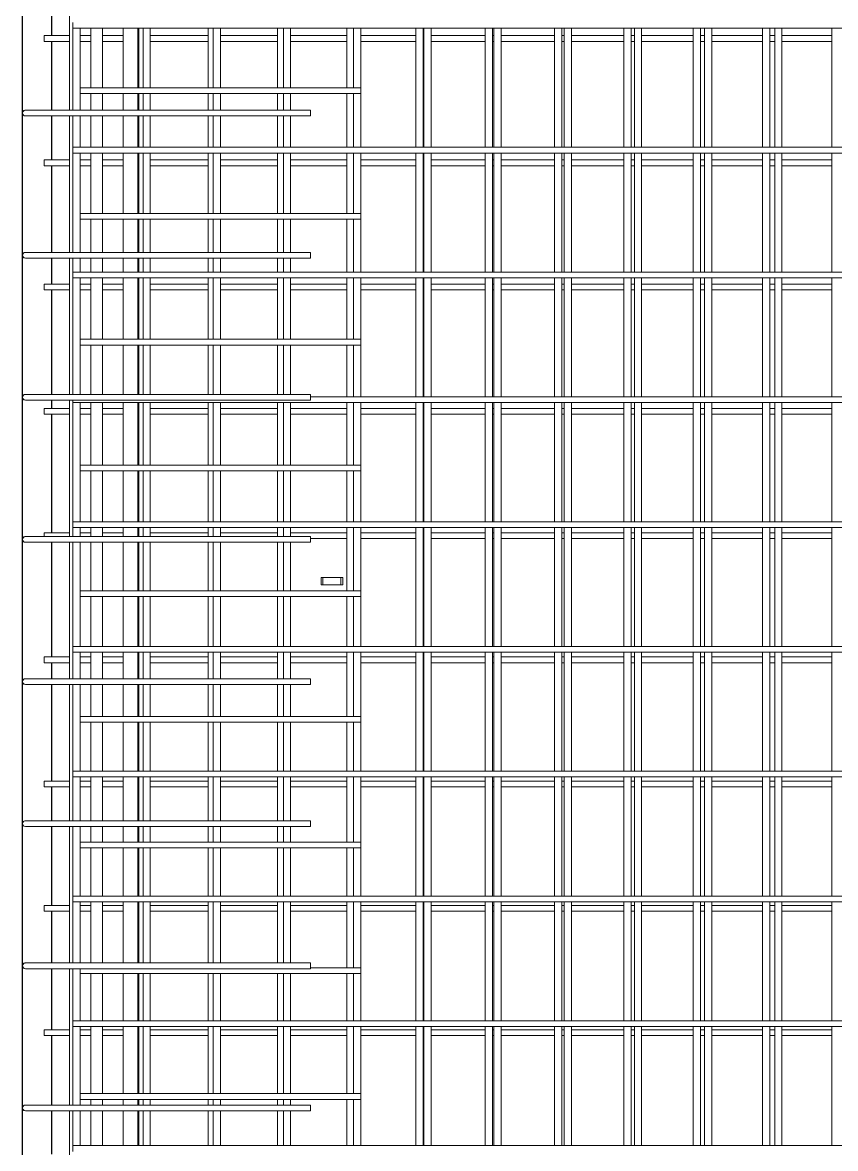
# Model space of a CAD drawing. Header units: millimetres. Extents: x 6720 to 22888, y -3063 to 10060.
# Drawn here: x 10063 to 11192, y 1416 to 2982 of the extents above; entities that cross this region are included whole.
import ezdxf

# ---------------------------------------------------------------- set-up
doc = ezdxf.new("R2010")
doc.units = ezdxf.units.MM
for name, color, linetype, lineweight in [('A-GENM', 13, 'Continuous', 18), ('A-WALL', 113, 'Continuous', 25), ('S-RBAR', 171, 'Continuous', 18)]:
    doc.layers.add(name, color=color, linetype=linetype, lineweight=lineweight)

# ---------------------------------------------------------------- blocks, each defined once
blk = doc.blocks.new('RR spread anchor face based - RR-SA-2_5-200-V3-Elevation Front 1')
at = {"layer": 'A-GENM'}
for p, q in [((10477.6, -445), (10480.1, -445)), ((10477.6, -455), (10477.6, -445)), ((10480.1, -445), (10505.1, -445)), ((10480.1, -445), (10480.1, -455)), ((10505.1, -445), (10507.6, -445)), ((10505.1, -445), (10505.1, -455)), ((10507.6, -445), (10507.6, -455)), ((10480.1, -455), (10477.6, -455)), ((10505.1, -455), (10480.1, -455)), ((10507.6, -455), (10505.1, -455))]:
    blk.add_line(p, q, dxfattribs=at)

msp = doc.modelspace()

# ---------------------------------------------------------------- linework, layer by layer
at = {"layer": 'A-WALL'}
for p, q in [((10062.6, -1395), (10062.6, 7060)), ((10102.6, 3049.7), (10102.6, 2963.7)), ((10102.6, 2955.7), (10102.6, 2860)), ((10102.6, 2852), (10102.6, 2790.8)), ((10102.6, 2782.8), (10102.6, 2662.3)), ((10102.6, 2654.3), (10102.6, 2618)), ((10102.6, 2610), (10102.6, 2464.7)), ((10102.6, 2456.7), (10102.6, 2445.2)), ((10102.6, 2437.2), (10102.6, 2272.4)), ((10102.6, 2259), (10102.6, 2099.5)), ((10102.6, 2091.5), (10102.6, 2069.3)), ((10102.6, 2061.3), (10102.6, 1926.7)), ((10102.6, 1918.7), (10102.6, 1871.7)), ((10102.6, 1863.7), (10102.6, 1753.9)), ((10102.6, 1745.9), (10102.6, 1674)), ((10102.6, 1666), (10102.6, 1581.1)), ((10102.6, 1573.1), (10102.6, 1476.3)), ((10102.6, 1468.3), (10102.6, 1408.2))]:
    msp.add_line(p, q, dxfattribs=at)
at = {"layer": 'S-RBAR'}
for p, q in [((10127.7, 2860), (10127.7, 3049.7)), ((10132.6, 2973.9), (10132.6, 2981.9)), ((10092.6, 2963.7), (10127.7, 2963.7)), ((10092.6, 2955.7), (10092.6, 2963.7)), ((10132.6, 2973.9), (12288.6, 2973.9)), ((10132.6, 2860), (10132.6, 2973.9)), ((10142.6, 2860), (10142.6, 2973.9)), ((10142.6, 2963.7), (10157.6, 2963.7)), ((10157.6, 2891.2), (10157.6, 2973.9)), ((10173.6, 2891.2), (10173.6, 2973.9)), ((10173.6, 2963.7), (10202.6, 2963.7)), ((10202.6, 2891.2), (10202.6, 2973.9)), ((10222.6, 2891.2), (10222.6, 2973.9)), ((10222.6, 2963.7), (10224.1, 2963.7)), ((10224.1, 2891.2), (10224.1, 2973.9)), ((10230.1, 2891.2), (10230.1, 2973.9)), ((10240.1, 2891.2), (10240.1, 2973.9)), ((10240.1, 2963.7), (10320.4, 2963.7)), ((10320.4, 2891.2), (10320.4, 2973.9)), ((10327.7, 2891.2), (10327.7, 2973.9)), ((10337.7, 2891.2), (10337.7, 2973.9)), ((10337.7, 2963.7), (10416.8, 2963.7)), ((10416.8, 2891.2), (10416.8, 2973.9)), ((10425.2, 2891.2), (10425.2, 2973.9)), ((10435.2, 2891.2), (10435.2, 2973.9)), ((10435.2, 2963.7), (10513.1, 2963.7)), ((10513.1, 2891.2), (10513.1, 2973.9)), ((10522.7, 2891.2), (10522.7, 2973.9)), ((10532.7, 2808.4), (10532.7, 2973.9)), ((10532.7, 2963.7), (10609.4, 2963.7)), ((10609.4, 2808.4), (10609.4, 2973.9)), ((10619.4, 2808.4), (10619.4, 2973.9)), ((10619.4, 2963.7), (10620.3, 2963.7)), ((10620.3, 2808.4), (10620.3, 2973.9)), ((10630.3, 2808.4), (10630.3, 2973.9)), ((10630.3, 2963.7), (10705.8, 2963.7)), ((10705.8, 2808.4), (10705.8, 2973.9)), ((10715.8, 2808.4), (10715.8, 2973.9)), ((10715.8, 2963.7), (10717.8, 2963.7)), ((10717.8, 2808.4), (10717.8, 2973.9)), ((10727.8, 2808.4), (10727.8, 2973.9)), ((10727.8, 2963.7), (10802.1, 2963.7)), ((10802.1, 2808.4), (10802.1, 2973.9)), ((10812.1, 2808.4), (10812.1, 2973.9)), ((10812.1, 2963.7), (10815.4, 2963.7)), ((10815.4, 2808.4), (10815.4, 2973.9)), ((10825.4, 2808.4), (10825.4, 2973.9)), ((10825.4, 2963.7), (10898.4, 2963.7)), ((10898.4, 2808.4), (10898.4, 2973.9)), ((10908.4, 2808.4), (10908.4, 2973.9)), ((10908.4, 2963.7), (10912.9, 2963.7)), ((10912.9, 2808.4), (10912.9, 2973.9)), ((10922.9, 2808.4), (10922.9, 2973.9)), ((10922.9, 2963.7), (10994.8, 2963.7)), ((10994.8, 2808.4), (10994.8, 2973.9)), ((11004.8, 2808.4), (11004.8, 2973.9)), ((11004.8, 2963.7), (11010.5, 2963.7)), ((11010.5, 2808.4), (11010.5, 2973.9)), ((11020.5, 2808.4), (11020.5, 2973.9)), ((11020.5, 2963.7), (11091.1, 2963.7)), ((11091.1, 2808.4), (11091.1, 2973.9)), ((11101.1, 2808.4), (11101.1, 2973.9)), ((11101.1, 2963.7), (11108, 2963.7)), ((11108, 2808.4), (11108, 2973.9)), ((11118, 2808.4), (11118, 2973.9)), ((11118, 2963.7), (11187.4, 2963.7)), ((11187.4, 2808.4), (11187.4, 2973.9)), ((10092.6, 2955.7), (10127.7, 2955.7)), ((10142.6, 2955.7), (10157.6, 2955.7)), ((10173.6, 2955.7), (10202.6, 2955.7)), ((10222.6, 2955.7), (10224.1, 2955.7)), ((10240.1, 2955.7), (10320.4, 2955.7)), ((10337.7, 2955.7), (10416.8, 2955.7)), ((10435.2, 2955.7), (10513.1, 2955.7)), ((10532.7, 2955.7), (10609.4, 2955.7)), ((10619.4, 2955.7), (10620.3, 2955.7)), ((10630.3, 2955.7), (10705.8, 2955.7)), ((10715.8, 2955.7), (10717.8, 2955.7)), ((10727.8, 2955.7), (10802.1, 2955.7)), ((10812.1, 2955.7), (10815.4, 2955.7)), ((10825.4, 2955.7), (10898.4, 2955.7)), ((10908.4, 2955.7), (10912.9, 2955.7)), ((10922.9, 2955.7), (10994.8, 2955.7)), ((11004.8, 2955.7), (11010.5, 2955.7)), ((11020.5, 2955.7), (11091.1, 2955.7)), ((11101.1, 2955.7), (11108, 2955.7)), ((11118, 2955.7), (11187.4, 2955.7)), ((10172.6, 2891.2), (10142.3, 2891.2)), ((10172.6, 2883.2), (10142.3, 2883.2)), ((10157.6, 2860), (10157.6, 2883.2)), ((10172.6, 2891.2), (10532.6, 2891.2)), ((10172.6, 2883.2), (10532.6, 2883.2)), ((10173.6, 2860), (10173.6, 2883.2)), ((10202.6, 2860), (10202.6, 2883.2)), ((10222.6, 2860), (10222.6, 2883.2)), ((10224.1, 2860), (10224.1, 2883.2)), ((10230.1, 2860), (10230.1, 2883.2)), ((10240.1, 2860), (10240.1, 2883.2)), ((10320.4, 2860), (10320.4, 2883.2)), ((10327.7, 2860), (10327.7, 2883.2)), ((10337.7, 2860), (10337.7, 2883.2)), ((10416.8, 2860), (10416.8, 2883.2)), ((10425.2, 2860), (10425.2, 2883.2)), ((10435.2, 2860), (10435.2, 2883.2)), ((10513.1, 2808.4), (10513.1, 2883.2)), ((10522.7, 2808.4), (10522.7, 2883.2)), ((10532.6, 2883.2), (10532.6, 2891.2)), ((10066.6, 2860), (10086.6, 2860)), ((10066.6, 2852), (10086.6, 2852)), ((10462.6, 2860), (10086.6, 2860)), ((10462.6, 2852), (10086.6, 2852)), ((10127.7, 2662.3), (10127.7, 2852)), ((10132.6, 2808.4), (10132.6, 2852)), ((10142.6, 2808.4), (10142.6, 2852)), ((10157.6, 2808.4), (10157.6, 2852)), ((10173.6, 2808.4), (10173.6, 2852)), ((10202.6, 2808.4), (10202.6, 2852)), ((10222.6, 2808.4), (10222.6, 2852)), ((10224.1, 2808.4), (10224.1, 2852)), ((10230.1, 2808.4), (10230.1, 2852)), ((10240.1, 2808.4), (10240.1, 2852)), ((10320.4, 2808.4), (10320.4, 2852)), ((10327.7, 2808.4), (10327.7, 2852)), ((10337.7, 2808.4), (10337.7, 2852)), ((10416.8, 2808.4), (10416.8, 2852)), ((10425.2, 2808.4), (10425.2, 2852)), ((10435.2, 2808.4), (10435.2, 2852)), ((10462.6, 2860), (10462.6, 2852)), ((10132.6, 2808.4), (12288.6, 2808.4)), ((10132.6, 2800.4), (10132.6, 2808.4)), ((10092.6, 2790.8), (10127.7, 2790.8)), ((10092.6, 2782.8), (10092.6, 2790.8)), ((10132.6, 2800.4), (12288.6, 2800.4)), ((10132.6, 2662.3), (10132.6, 2800.4)), ((10142.6, 2662.3), (10142.6, 2800.4)), ((10142.6, 2790.8), (10157.6, 2790.8)), ((10157.6, 2716.3), (10157.6, 2800.4)), ((10173.6, 2716.3), (10173.6, 2800.4)), ((10173.6, 2790.8), (10202.6, 2790.8)), ((10202.6, 2716.3), (10202.6, 2800.4)), ((10222.6, 2716.3), (10222.6, 2800.4)), ((10222.6, 2790.8), (10224.1, 2790.8)), ((10224.1, 2716.3), (10224.1, 2800.4)), ((10230.1, 2716.3), (10230.1, 2800.4)), ((10240.1, 2716.3), (10240.1, 2800.4)), ((10240.1, 2790.8), (10320.4, 2790.8)), ((10320.4, 2716.3), (10320.4, 2800.4)), ((10327.7, 2716.3), (10327.7, 2800.4)), ((10337.7, 2716.3), (10337.7, 2800.4)), ((10337.7, 2790.8), (10416.8, 2790.8)), ((10416.8, 2716.3), (10416.8, 2800.4)), ((10425.2, 2716.3), (10425.2, 2800.4)), ((10435.2, 2716.3), (10435.2, 2800.4)), ((10435.2, 2790.8), (10513.1, 2790.8)), ((10513.1, 2716.3), (10513.1, 2800.4)), ((10522.7, 2716.3), (10522.7, 2800.4)), ((10532.7, 2634.8), (10532.7, 2800.4)), ((10532.7, 2790.8), (10609.4, 2790.8)), ((10609.4, 2634.8), (10609.4, 2800.4)), ((10619.4, 2634.8), (10619.4, 2800.4)), ((10619.4, 2790.8), (10620.3, 2790.8)), ((10620.3, 2634.8), (10620.3, 2800.4)), ((10630.3, 2634.8), (10630.3, 2800.4)), ((10630.3, 2790.8), (10705.8, 2790.8)), ((10705.8, 2634.8), (10705.8, 2800.4)), ((10715.8, 2634.8), (10715.8, 2800.4)), ((10715.8, 2790.8), (10717.8, 2790.8)), ((10717.8, 2634.8), (10717.8, 2800.4)), ((10727.8, 2634.8), (10727.8, 2800.4)), ((10727.8, 2790.8), (10802.1, 2790.8)), ((10802.1, 2634.8), (10802.1, 2800.4)), ((10812.1, 2634.8), (10812.1, 2800.4)), ((10812.1, 2790.8), (10815.4, 2790.8)), ((10815.4, 2634.8), (10815.4, 2800.4)), ((10825.4, 2634.8), (10825.4, 2800.4)), ((10825.4, 2790.8), (10898.4, 2790.8)), ((10898.4, 2634.8), (10898.4, 2800.4)), ((10908.4, 2634.8), (10908.4, 2800.4)), ((10908.4, 2790.8), (10912.9, 2790.8)), ((10912.9, 2634.8), (10912.9, 2800.4)), ((10922.9, 2634.8), (10922.9, 2800.4)), ((10922.9, 2790.8), (10994.8, 2790.8)), ((10994.8, 2634.8), (10994.8, 2800.4)), ((11004.8, 2634.8), (11004.8, 2800.4)), ((11004.8, 2790.8), (11010.5, 2790.8)), ((11010.5, 2634.8), (11010.5, 2800.4)), ((11020.5, 2634.8), (11020.5, 2800.4)), ((11020.5, 2790.8), (11091.1, 2790.8)), ((11091.1, 2634.8), (11091.1, 2800.4)), ((11101.1, 2634.8), (11101.1, 2800.4)), ((11101.1, 2790.8), (11108, 2790.8)), ((11108, 2634.8), (11108, 2800.4)), ((11118, 2634.8), (11118, 2800.4)), ((11118, 2790.8), (11187.4, 2790.8)), ((11187.4, 2634.8), (11187.4, 2800.4)), ((10092.6, 2782.8), (10127.7, 2782.8)), ((10142.6, 2782.8), (10157.6, 2782.8)), ((10173.6, 2782.8), (10202.6, 2782.8)), ((10222.6, 2782.8), (10224.1, 2782.8)), ((10240.1, 2782.8), (10320.4, 2782.8)), ((10337.7, 2782.8), (10416.8, 2782.8)), ((10435.2, 2782.8), (10513.1, 2782.8)), ((10532.7, 2782.8), (10609.4, 2782.8)), ((10619.4, 2782.8), (10620.3, 2782.8)), ((10630.3, 2782.8), (10705.8, 2782.8)), ((10715.8, 2782.8), (10717.8, 2782.8)), ((10727.8, 2782.8), (10802.1, 2782.8)), ((10812.1, 2782.8), (10815.4, 2782.8)), ((10825.4, 2782.8), (10898.4, 2782.8)), ((10908.4, 2782.8), (10912.9, 2782.8)), ((10922.9, 2782.8), (10994.8, 2782.8)), ((11004.8, 2782.8), (11010.5, 2782.8)), ((11020.5, 2782.8), (11091.1, 2782.8)), ((11101.1, 2782.8), (11108, 2782.8)), ((11118, 2782.8), (11187.4, 2782.8)), ((10172.6, 2716.3), (10142.3, 2716.3)), ((10172.6, 2716.3), (10532.6, 2716.3)), ((10532.6, 2708.3), (10532.6, 2716.3)), ((10172.6, 2708.3), (10142.3, 2708.3)), ((10157.6, 2662.3), (10157.6, 2708.3)), ((10172.6, 2708.3), (10532.6, 2708.3)), ((10173.6, 2662.3), (10173.6, 2708.3)), ((10202.6, 2662.3), (10202.6, 2708.3)), ((10222.6, 2662.3), (10222.6, 2708.3)), ((10224.1, 2662.3), (10224.1, 2708.3)), ((10230.1, 2662.3), (10230.1, 2708.3)), ((10240.1, 2662.3), (10240.1, 2708.3)), ((10320.4, 2662.3), (10320.4, 2708.3)), ((10327.7, 2662.3), (10327.7, 2708.3)), ((10337.7, 2662.3), (10337.7, 2708.3)), ((10416.8, 2662.3), (10416.8, 2708.3)), ((10425.2, 2662.3), (10425.2, 2708.3)), ((10435.2, 2662.3), (10435.2, 2708.3)), ((10513.1, 2634.8), (10513.1, 2708.3)), ((10522.7, 2634.8), (10522.7, 2708.3)), ((10066.6, 2662.3), (10086.6, 2662.3)), ((10462.6, 2662.3), (10086.6, 2662.3)), ((10462.6, 2662.3), (10462.6, 2654.3)), ((10066.6, 2654.3), (10086.6, 2654.3)), ((10462.6, 2654.3), (10086.6, 2654.3)), ((10127.7, 2464.7), (10127.7, 2654.3)), ((10132.6, 2634.8), (10132.6, 2654.3)), ((10142.6, 2634.8), (10142.6, 2654.3)), ((10157.6, 2634.8), (10157.6, 2654.3)), ((10173.6, 2634.8), (10173.6, 2654.3)), ((10202.6, 2634.8), (10202.6, 2654.3)), ((10222.6, 2634.8), (10222.6, 2654.3)), ((10224.1, 2634.8), (10224.1, 2654.3)), ((10230.1, 2634.8), (10230.1, 2654.3)), ((10240.1, 2634.8), (10240.1, 2654.3)), ((10320.4, 2634.8), (10320.4, 2654.3)), ((10327.7, 2634.8), (10327.7, 2654.3)), ((10337.7, 2634.8), (10337.7, 2654.3)), ((10416.8, 2634.8), (10416.8, 2654.3)), ((10425.2, 2634.8), (10425.2, 2654.3)), ((10435.2, 2634.8), (10435.2, 2654.3)), ((10132.6, 2634.8), (12288.6, 2634.8)), ((10132.6, 2626.8), (10132.6, 2634.8)), ((10092.6, 2618), (10127.7, 2618)), ((10092.6, 2610), (10092.6, 2618)), ((10132.6, 2626.8), (12288.6, 2626.8)), ((10132.6, 2464.7), (10132.6, 2626.8)), ((10142.6, 2464.7), (10142.6, 2626.8)), ((10142.6, 2618), (10157.6, 2618)), ((10157.6, 2541.4), (10157.6, 2626.8)), ((10173.6, 2541.4), (10173.6, 2626.8)), ((10173.6, 2618), (10202.6, 2618)), ((10202.6, 2541.4), (10202.6, 2626.8)), ((10222.6, 2541.4), (10222.6, 2626.8)), ((10222.6, 2618), (10224.1, 2618)), ((10224.1, 2541.4), (10224.1, 2626.8)), ((10230.1, 2541.4), (10230.1, 2626.8)), ((10240.1, 2541.4), (10240.1, 2626.8)), ((10240.1, 2618), (10320.4, 2618)), ((10320.4, 2541.4), (10320.4, 2626.8)), ((10327.7, 2541.4), (10327.7, 2626.8)), ((10337.7, 2541.4), (10337.7, 2626.8)), ((10337.7, 2618), (10416.8, 2618)), ((10416.8, 2541.4), (10416.8, 2626.8)), ((10425.2, 2541.4), (10425.2, 2626.8)), ((10435.2, 2541.4), (10435.2, 2626.8)), ((10435.2, 2618), (10513.1, 2618)), ((10513.1, 2541.4), (10513.1, 2626.8)), ((10522.7, 2541.4), (10522.7, 2626.8)), ((10532.7, 2461.3), (10532.7, 2626.8)), ((10532.7, 2618), (10609.4, 2618)), ((10609.4, 2461.3), (10609.4, 2626.8)), ((10619.4, 2461.3), (10619.4, 2626.8)), ((10619.4, 2618), (10620.3, 2618)), ((10620.3, 2461.3), (10620.3, 2626.8)), ((10630.3, 2461.3), (10630.3, 2626.8)), ((10630.3, 2618), (10705.8, 2618)), ((10705.8, 2461.3), (10705.8, 2626.8)), ((10715.8, 2461.3), (10715.8, 2626.8)), ((10715.8, 2618), (10717.8, 2618)), ((10717.8, 2461.3), (10717.8, 2626.8)), ((10727.8, 2461.3), (10727.8, 2626.8)), ((10727.8, 2618), (10802.1, 2618)), ((10802.1, 2461.3), (10802.1, 2626.8)), ((10812.1, 2461.3), (10812.1, 2626.8)), ((10812.1, 2618), (10815.4, 2618)), ((10815.4, 2461.3), (10815.4, 2626.8)), ((10825.4, 2461.3), (10825.4, 2626.8)), ((10825.4, 2618), (10898.4, 2618)), ((10898.4, 2461.3), (10898.4, 2626.8)), ((10908.4, 2461.3), (10908.4, 2626.8)), ((10908.4, 2618), (10912.9, 2618)), ((10912.9, 2461.3), (10912.9, 2626.8)), ((10922.9, 2461.3), (10922.9, 2626.8)), ((10922.9, 2618), (10994.8, 2618)), ((10994.8, 2461.3), (10994.8, 2626.8)), ((11004.8, 2461.3), (11004.8, 2626.8)), ((11004.8, 2618), (11010.5, 2618)), ((11010.5, 2461.3), (11010.5, 2626.8)), ((11020.5, 2461.3), (11020.5, 2626.8)), ((11020.5, 2618), (11091.1, 2618)), ((11091.1, 2461.3), (11091.1, 2626.8)), ((11101.1, 2461.3), (11101.1, 2626.8)), ((11101.1, 2618), (11108, 2618)), ((11108, 2461.3), (11108, 2626.8)), ((11118, 2461.3), (11118, 2626.8)), ((11118, 2618), (11187.4, 2618)), ((11187.4, 2461.3), (11187.4, 2626.8)), ((10092.6, 2610), (10127.7, 2610)), ((10142.6, 2610), (10157.6, 2610)), ((10173.6, 2610), (10202.6, 2610)), ((10222.6, 2610), (10224.1, 2610)), ((10240.1, 2610), (10320.4, 2610)), ((10337.7, 2610), (10416.8, 2610)), ((10435.2, 2610), (10513.1, 2610)), ((10532.7, 2610), (10609.4, 2610)), ((10619.4, 2610), (10620.3, 2610)), ((10630.3, 2610), (10705.8, 2610)), ((10715.8, 2610), (10717.8, 2610)), ((10727.8, 2610), (10802.1, 2610)), ((10812.1, 2610), (10815.4, 2610)), ((10825.4, 2610), (10898.4, 2610)), ((10908.4, 2610), (10912.9, 2610)), ((10922.9, 2610), (10994.8, 2610)), ((11004.8, 2610), (11010.5, 2610)), ((11020.5, 2610), (11091.1, 2610)), ((11101.1, 2610), (11108, 2610)), ((11118, 2610), (11187.4, 2610)), ((10172.6, 2541.4), (10142.3, 2541.4)), ((10172.6, 2541.4), (10532.6, 2541.4)), ((10532.6, 2533.4), (10532.6, 2541.4)), ((10172.6, 2533.4), (10142.3, 2533.4)), ((10157.6, 2464.7), (10157.6, 2533.4)), ((10172.6, 2533.4), (10532.6, 2533.4)), ((10173.6, 2464.7), (10173.6, 2533.4)), ((10202.6, 2464.7), (10202.6, 2533.4)), ((10222.6, 2464.7), (10222.6, 2533.4)), ((10224.1, 2464.7), (10224.1, 2533.4)), ((10230.1, 2464.7), (10230.1, 2533.4)), ((10240.1, 2464.7), (10240.1, 2533.4)), ((10320.4, 2464.7), (10320.4, 2533.4)), ((10327.7, 2464.7), (10327.7, 2533.4)), ((10337.7, 2464.7), (10337.7, 2533.4)), ((10416.8, 2464.7), (10416.8, 2533.4)), ((10425.2, 2464.7), (10425.2, 2533.4)), ((10435.2, 2464.7), (10435.2, 2533.4)), ((10513.1, 2461.3), (10513.1, 2533.4)), ((10522.7, 2461.3), (10522.7, 2533.4)), ((10066.6, 2464.7), (10086.6, 2464.7)), ((10462.6, 2464.7), (10086.6, 2464.7)), ((10462.6, 2464.7), (10462.6, 2456.7)), ((10462.6, 2461.3), (11918.6, 2461.3)), ((10066.6, 2456.7), (10086.6, 2456.7)), ((10462.6, 2456.7), (10086.6, 2456.7)), ((10092.6, 2445.2), (10127.7, 2445.2)), ((10092.6, 2437.2), (10092.6, 2445.2)), ((10127.7, 2267), (10127.7, 2456.7)), ((10132.6, 2453.3), (10132.6, 2456.7)), ((10132.6, 2453.3), (12288.6, 2453.3)), ((10132.6, 2287.7), (10132.6, 2453.3)), ((10142.6, 2287.7), (10142.6, 2453.3)), ((10142.6, 2445.2), (10157.6, 2445.2)), ((10157.6, 2366.5), (10157.6, 2453.3)), ((10173.6, 2366.5), (10173.6, 2453.3)), ((10173.6, 2445.2), (10202.6, 2445.2)), ((10202.6, 2366.5), (10202.6, 2453.3)), ((10222.6, 2366.5), (10222.6, 2453.3)), ((10222.6, 2445.2), (10224.1, 2445.2)), ((10224.1, 2366.5), (10224.1, 2453.3)), ((10230.1, 2366.5), (10230.1, 2453.3)), ((10240.1, 2366.5), (10240.1, 2453.3)), ((10240.1, 2445.2), (10320.4, 2445.2)), ((10320.4, 2366.5), (10320.4, 2453.3)), ((10327.7, 2366.5), (10327.7, 2453.3)), ((10337.7, 2366.5), (10337.7, 2453.3)), ((10337.7, 2445.2), (10416.8, 2445.2)), ((10416.8, 2366.5), (10416.8, 2453.3)), ((10425.2, 2366.5), (10425.2, 2453.3)), ((10435.2, 2366.5), (10435.2, 2453.3)), ((10435.2, 2445.2), (10513.1, 2445.2)), ((10513.1, 2366.5), (10513.1, 2453.3)), ((10522.7, 2366.5), (10522.7, 2453.3)), ((10532.7, 2287.7), (10532.7, 2453.3)), ((10532.7, 2445.2), (10609.4, 2445.2)), ((10609.4, 2287.7), (10609.4, 2453.3)), ((10619.4, 2287.7), (10619.4, 2453.3)), ((10619.4, 2445.2), (10620.3, 2445.2)), ((10620.3, 2287.7), (10620.3, 2453.3)), ((10630.3, 2287.7), (10630.3, 2453.3)), ((10630.3, 2445.2), (10705.8, 2445.2)), ((10705.8, 2287.7), (10705.8, 2453.3)), ((10715.8, 2287.7), (10715.8, 2453.3)), ((10715.8, 2445.2), (10717.8, 2445.2)), ((10717.8, 2287.7), (10717.8, 2453.3)), ((10727.8, 2287.7), (10727.8, 2453.3)), ((10727.8, 2445.2), (10802.1, 2445.2)), ((10802.1, 2287.7), (10802.1, 2453.3)), ((10812.1, 2287.7), (10812.1, 2453.3)), ((10812.1, 2445.2), (10815.4, 2445.2)), ((10815.4, 2287.7), (10815.4, 2453.3)), ((10825.4, 2287.7), (10825.4, 2453.3)), ((10825.4, 2445.2), (10898.4, 2445.2)), ((10898.4, 2287.7), (10898.4, 2453.3)), ((10908.4, 2287.7), (10908.4, 2453.3)), ((10908.4, 2445.2), (10912.9, 2445.2)), ((10912.9, 2287.7), (10912.9, 2453.3)), ((10922.9, 2287.7), (10922.9, 2453.3)), ((10922.9, 2445.2), (10994.8, 2445.2)), ((10994.8, 2287.7), (10994.8, 2453.3)), ((11004.8, 2287.7), (11004.8, 2453.3)), ((11004.8, 2445.2), (11010.5, 2445.2)), ((11010.5, 2287.7), (11010.5, 2453.3)), ((11020.5, 2287.7), (11020.5, 2453.3)), ((11020.5, 2445.2), (11091.1, 2445.2)), ((11091.1, 2287.7), (11091.1, 2453.3)), ((11101.1, 2287.7), (11101.1, 2453.3)), ((11101.1, 2445.2), (11108, 2445.2)), ((11108, 2287.7), (11108, 2453.3)), ((11118, 2287.7), (11118, 2453.3)), ((11118, 2445.2), (11187.4, 2445.2)), ((11187.4, 2287.7), (11187.4, 2453.3)), ((10092.6, 2437.2), (10127.7, 2437.2)), ((10142.6, 2437.2), (10157.6, 2437.2)), ((10173.6, 2437.2), (10202.6, 2437.2)), ((10222.6, 2437.2), (10224.1, 2437.2)), ((10240.1, 2437.2), (10320.4, 2437.2)), ((10337.7, 2437.2), (10416.8, 2437.2)), ((10435.2, 2437.2), (10513.1, 2437.2)), ((10532.7, 2437.2), (10609.4, 2437.2)), ((10619.4, 2437.2), (10620.3, 2437.2)), ((10630.3, 2437.2), (10705.8, 2437.2)), ((10715.8, 2437.2), (10717.8, 2437.2)), ((10727.8, 2437.2), (10802.1, 2437.2)), ((10812.1, 2437.2), (10815.4, 2437.2)), ((10825.4, 2437.2), (10898.4, 2437.2)), ((10908.4, 2437.2), (10912.9, 2437.2)), ((10922.9, 2437.2), (10994.8, 2437.2)), ((11004.8, 2437.2), (11010.5, 2437.2)), ((11020.5, 2437.2), (11091.1, 2437.2)), ((11101.1, 2437.2), (11108, 2437.2)), ((11118, 2437.2), (11187.4, 2437.2)), ((10172.6, 2366.5), (10142.3, 2366.5)), ((10172.6, 2366.5), (10532.6, 2366.5)), ((10532.6, 2358.5), (10532.6, 2366.5)), ((10172.6, 2358.5), (10142.3, 2358.5)), ((10157.6, 2287.7), (10157.6, 2358.5)), ((10172.6, 2358.5), (10532.6, 2358.5)), ((10173.6, 2287.7), (10173.6, 2358.5)), ((10202.6, 2287.7), (10202.6, 2358.5)), ((10222.6, 2287.7), (10222.6, 2358.5)), ((10224.1, 2287.7), (10224.1, 2358.5)), ((10230.1, 2287.7), (10230.1, 2358.5)), ((10240.1, 2287.7), (10240.1, 2358.5)), ((10320.4, 2287.7), (10320.4, 2358.5)), ((10327.7, 2287.7), (10327.7, 2358.5)), ((10337.7, 2287.7), (10337.7, 2358.5)), ((10416.8, 2287.7), (10416.8, 2358.5)), ((10425.2, 2287.7), (10425.2, 2358.5)), ((10435.2, 2287.7), (10435.2, 2358.5)), ((10513.1, 2287.7), (10513.1, 2358.5)), ((10522.7, 2287.7), (10522.7, 2358.5)), ((10132.6, 2287.7), (12288.6, 2287.7)), ((10132.6, 2279.7), (10132.6, 2287.7)), ((10092.6, 2272.4), (10127.7, 2272.4)), ((10092.6, 2267), (10092.6, 2272.4)), ((10132.6, 2279.7), (12288.6, 2279.7)), ((10132.6, 2267), (10132.6, 2279.7)), ((10142.6, 2267), (10142.6, 2279.7)), ((10142.6, 2272.4), (10157.6, 2272.4)), ((10157.6, 2267), (10157.6, 2279.7)), ((10173.6, 2267), (10173.6, 2279.7)), ((10173.6, 2272.4), (10202.6, 2272.4)), ((10202.6, 2267), (10202.6, 2279.7)), ((10222.6, 2267), (10222.6, 2279.7)), ((10222.6, 2272.4), (10224.1, 2272.4)), ((10224.1, 2267), (10224.1, 2279.7)), ((10230.1, 2267), (10230.1, 2279.7)), ((10240.1, 2267), (10240.1, 2279.7)), ((10240.1, 2272.4), (10320.4, 2272.4)), ((10320.4, 2267), (10320.4, 2279.7)), ((10327.7, 2267), (10327.7, 2279.7)), ((10337.7, 2267), (10337.7, 2279.7)), ((10337.7, 2272.4), (10416.8, 2272.4)), ((10416.8, 2267), (10416.8, 2279.7)), ((10425.2, 2267), (10425.2, 2279.7)), ((10435.2, 2267), (10435.2, 2279.7)), ((10435.2, 2272.4), (10513.1, 2272.4)), ((10513.1, 2191.7), (10513.1, 2279.7)), ((10522.7, 2191.7), (10522.7, 2279.7)), ((10532.7, 2114.2), (10532.7, 2279.7)), ((10532.7, 2272.4), (10609.4, 2272.4)), ((10609.4, 2114.2), (10609.4, 2279.7)), ((10619.4, 2114.2), (10619.4, 2279.7)), ((10619.4, 2272.4), (10620.3, 2272.4)), ((10620.3, 2114.2), (10620.3, 2279.7)), ((10630.3, 2114.2), (10630.3, 2279.7)), ((10630.3, 2272.4), (10705.8, 2272.4)), ((10705.8, 2114.2), (10705.8, 2279.7)), ((10715.8, 2114.2), (10715.8, 2279.7)), ((10715.8, 2272.4), (10717.8, 2272.4)), ((10717.8, 2114.2), (10717.8, 2279.7)), ((10727.8, 2114.2), (10727.8, 2279.7)), ((10727.8, 2272.4), (10802.1, 2272.4)), ((10802.1, 2114.2), (10802.1, 2279.7)), ((10812.1, 2114.2), (10812.1, 2279.7)), ((10812.1, 2272.4), (10815.4, 2272.4)), ((10815.4, 2114.2), (10815.4, 2279.7)), ((10825.4, 2114.2), (10825.4, 2279.7)), ((10825.4, 2272.4), (10898.4, 2272.4)), ((10898.4, 2114.2), (10898.4, 2279.7)), ((10908.4, 2114.2), (10908.4, 2279.7)), ((10908.4, 2272.4), (10912.9, 2272.4)), ((10912.9, 2114.2), (10912.9, 2279.7)), ((10922.9, 2114.2), (10922.9, 2279.7)), ((10922.9, 2272.4), (10994.8, 2272.4)), ((10994.8, 2114.2), (10994.8, 2279.7)), ((11004.8, 2114.2), (11004.8, 2279.7)), ((11004.8, 2272.4), (11010.5, 2272.4)), ((11010.5, 2114.2), (11010.5, 2279.7)), ((11020.5, 2114.2), (11020.5, 2279.7)), ((11020.5, 2272.4), (11091.1, 2272.4)), ((11091.1, 2114.2), (11091.1, 2279.7)), ((11101.1, 2114.2), (11101.1, 2279.7)), ((11101.1, 2272.4), (11108, 2272.4)), ((11108, 2114.2), (11108, 2279.7)), ((11118, 2114.2), (11118, 2279.7)), ((11118, 2272.4), (11187.4, 2272.4)), ((11187.4, 2114.2), (11187.4, 2279.7)), ((10066.6, 2267), (10086.6, 2267)), ((10066.6, 2259), (10086.6, 2259)), ((10462.6, 2267), (10086.6, 2267)), ((10462.6, 2259), (10086.6, 2259)), ((10127.7, 2069.3), (10127.7, 2259)), ((10132.6, 2114.2), (10132.6, 2259)), ((10142.6, 2114.2), (10142.6, 2259)), ((10157.6, 2191.7), (10157.6, 2259)), ((10173.6, 2191.7), (10173.6, 2259)), ((10202.6, 2191.7), (10202.6, 2259)), ((10222.6, 2191.7), (10222.6, 2259)), ((10224.1, 2191.7), (10224.1, 2259)), ((10230.1, 2191.7), (10230.1, 2259)), ((10240.1, 2191.7), (10240.1, 2259)), ((10320.4, 2191.7), (10320.4, 2259)), ((10327.7, 2191.7), (10327.7, 2259)), ((10337.7, 2191.7), (10337.7, 2259)), ((10416.8, 2191.7), (10416.8, 2259)), ((10425.2, 2191.7), (10425.2, 2259)), ((10435.2, 2191.7), (10435.2, 2259)), ((10462.6, 2267), (10462.6, 2259)), ((10462.6, 2264.4), (10513.1, 2264.4)), ((10532.7, 2264.4), (10609.4, 2264.4)), ((10619.4, 2264.4), (10620.3, 2264.4)), ((10630.3, 2264.4), (10705.8, 2264.4)), ((10715.8, 2264.4), (10717.8, 2264.4)), ((10727.8, 2264.4), (10802.1, 2264.4)), ((10812.1, 2264.4), (10815.4, 2264.4)), ((10825.4, 2264.4), (10898.4, 2264.4)), ((10908.4, 2264.4), (10912.9, 2264.4)), ((10922.9, 2264.4), (10994.8, 2264.4)), ((11004.8, 2264.4), (11010.5, 2264.4)), ((11020.5, 2264.4), (11091.1, 2264.4)), ((11101.1, 2264.4), (11108, 2264.4)), ((11118, 2264.4), (11187.4, 2264.4)), ((10172.6, 2191.7), (10142.3, 2191.7)), ((10172.6, 2183.7), (10142.3, 2183.7)), ((10157.6, 2114.2), (10157.6, 2183.7)), ((10172.6, 2191.7), (10532.6, 2191.7)), ((10172.6, 2183.7), (10532.6, 2183.7)), ((10173.6, 2114.2), (10173.6, 2183.7)), ((10202.6, 2114.2), (10202.6, 2183.7)), ((10222.6, 2114.2), (10222.6, 2183.7)), ((10224.1, 2114.2), (10224.1, 2183.7)), ((10230.1, 2114.2), (10230.1, 2183.7)), ((10240.1, 2114.2), (10240.1, 2183.7)), ((10320.4, 2114.2), (10320.4, 2183.7)), ((10327.7, 2114.2), (10327.7, 2183.7)), ((10337.7, 2114.2), (10337.7, 2183.7)), ((10416.8, 2114.2), (10416.8, 2183.7)), ((10425.2, 2114.2), (10425.2, 2183.7)), ((10435.2, 2114.2), (10435.2, 2183.7)), ((10513.1, 2114.2), (10513.1, 2183.7)), ((10522.7, 2114.2), (10522.7, 2183.7)), ((10532.6, 2183.7), (10532.6, 2191.7)), ((10132.6, 2114.2), (12288.6, 2114.2)), ((10132.6, 2106.2), (10132.6, 2114.2)), ((10092.6, 2099.5), (10127.7, 2099.5)), ((10092.6, 2091.5), (10092.6, 2099.5)), ((10132.6, 2106.2), (12288.6, 2106.2)), ((10132.6, 2069.3), (10132.6, 2106.2)), ((10142.6, 2069.3), (10142.6, 2106.2)), ((10142.6, 2099.5), (10157.6, 2099.5)), ((10157.6, 2069.3), (10157.6, 2106.2)), ((10173.6, 2069.3), (10173.6, 2106.2)), ((10173.6, 2099.5), (10202.6, 2099.5)), ((10202.6, 2069.3), (10202.6, 2106.2)), ((10222.6, 2069.3), (10222.6, 2106.2)), ((10222.6, 2099.5), (10224.1, 2099.5)), ((10224.1, 2069.3), (10224.1, 2106.2)), ((10230.1, 2069.3), (10230.1, 2106.2)), ((10240.1, 2069.3), (10240.1, 2106.2)), ((10240.1, 2099.5), (10320.4, 2099.5)), ((10320.4, 2069.3), (10320.4, 2106.2)), ((10327.7, 2069.3), (10327.7, 2106.2)), ((10337.7, 2069.3), (10337.7, 2106.2)), ((10337.7, 2099.5), (10416.8, 2099.5)), ((10416.8, 2069.3), (10416.8, 2106.2)), ((10425.2, 2069.3), (10425.2, 2106.2)), ((10435.2, 2069.3), (10435.2, 2106.2)), ((10435.2, 2099.5), (10513.1, 2099.5)), ((10513.1, 2016.8), (10513.1, 2106.2)), ((10522.7, 2016.8), (10522.7, 2106.2)), ((10532.7, 1940.6), (10532.7, 2106.2)), ((10532.7, 2099.5), (10609.4, 2099.5)), ((10609.4, 1940.6), (10609.4, 2106.2)), ((10619.4, 1940.6), (10619.4, 2106.2)), ((10619.4, 2099.5), (10620.3, 2099.5)), ((10620.3, 1940.6), (10620.3, 2106.2)), ((10630.3, 1940.6), (10630.3, 2106.2)), ((10630.3, 2099.5), (10705.8, 2099.5)), ((10705.8, 1940.6), (10705.8, 2106.2)), ((10715.8, 1940.6), (10715.8, 2106.2)), ((10715.8, 2099.5), (10717.8, 2099.5)), ((10717.8, 1940.6), (10717.8, 2106.2)), ((10727.8, 1940.6), (10727.8, 2106.2)), ((10727.8, 2099.5), (10802.1, 2099.5)), ((10802.1, 1940.6), (10802.1, 2106.2)), ((10812.1, 1940.6), (10812.1, 2106.2)), ((10812.1, 2099.5), (10815.4, 2099.5)), ((10815.4, 1940.6), (10815.4, 2106.2)), ((10825.4, 1940.6), (10825.4, 2106.2)), ((10825.4, 2099.5), (10898.4, 2099.5)), ((10898.4, 1940.6), (10898.4, 2106.2)), ((10908.4, 1940.6), (10908.4, 2106.2)), ((10908.4, 2099.5), (10912.9, 2099.5)), ((10912.9, 1940.6), (10912.9, 2106.2)), ((10922.9, 1940.6), (10922.9, 2106.2)), ((10922.9, 2099.5), (10994.8, 2099.5)), ((10994.8, 1940.6), (10994.8, 2106.2)), ((11004.8, 1940.6), (11004.8, 2106.2)), ((11004.8, 2099.5), (11010.5, 2099.5)), ((11010.5, 1940.6), (11010.5, 2106.2)), ((11020.5, 1940.6), (11020.5, 2106.2)), ((11020.5, 2099.5), (11091.1, 2099.5)), ((11091.1, 1940.6), (11091.1, 2106.2)), ((11101.1, 1940.6), (11101.1, 2106.2)), ((11101.1, 2099.5), (11108, 2099.5)), ((11108, 1940.6), (11108, 2106.2)), ((11118, 1940.6), (11118, 2106.2)), ((11118, 2099.5), (11187.4, 2099.5)), ((11187.4, 1940.6), (11187.4, 2106.2)), ((10092.6, 2091.5), (10127.7, 2091.5)), ((10142.6, 2091.5), (10157.6, 2091.5)), ((10173.6, 2091.5), (10202.6, 2091.5)), ((10222.6, 2091.5), (10224.1, 2091.5)), ((10240.1, 2091.5), (10320.4, 2091.5)), ((10337.7, 2091.5), (10416.8, 2091.5)), ((10435.2, 2091.5), (10513.1, 2091.5)), ((10532.7, 2091.5), (10609.4, 2091.5)), ((10619.4, 2091.5), (10620.3, 2091.5)), ((10630.3, 2091.5), (10705.8, 2091.5)), ((10715.8, 2091.5), (10717.8, 2091.5)), ((10727.8, 2091.5), (10802.1, 2091.5)), ((10812.1, 2091.5), (10815.4, 2091.5)), ((10825.4, 2091.5), (10898.4, 2091.5)), ((10908.4, 2091.5), (10912.9, 2091.5)), ((10922.9, 2091.5), (10994.8, 2091.5)), ((11004.8, 2091.5), (11010.5, 2091.5)), ((11020.5, 2091.5), (11091.1, 2091.5)), ((11101.1, 2091.5), (11108, 2091.5)), ((11118, 2091.5), (11187.4, 2091.5)), ((10066.6, 2069.3), (10086.6, 2069.3)), ((10462.6, 2069.3), (10086.6, 2069.3)), ((10462.6, 2069.3), (10462.6, 2061.3)), ((10066.6, 2061.3), (10086.6, 2061.3)), ((10462.6, 2061.3), (10086.6, 2061.3)), ((10127.7, 1871.7), (10127.7, 2061.3)), ((10132.6, 1940.6), (10132.6, 2061.3)), ((10142.6, 1940.6), (10142.6, 2061.3)), ((10157.6, 2016.8), (10157.6, 2061.3)), ((10173.6, 2016.8), (10173.6, 2061.3)), ((10202.6, 2016.8), (10202.6, 2061.3)), ((10222.6, 2016.8), (10222.6, 2061.3)), ((10224.1, 2016.8), (10224.1, 2061.3)), ((10230.1, 2016.8), (10230.1, 2061.3)), ((10240.1, 2016.8), (10240.1, 2061.3)), ((10320.4, 2016.8), (10320.4, 2061.3)), ((10327.7, 2016.8), (10327.7, 2061.3)), ((10337.7, 2016.8), (10337.7, 2061.3)), ((10416.8, 2016.8), (10416.8, 2061.3)), ((10425.2, 2016.8), (10425.2, 2061.3)), ((10435.2, 2016.8), (10435.2, 2061.3)), ((10172.6, 2016.8), (10142.3, 2016.8)), ((10172.6, 2008.8), (10142.3, 2008.8)), ((10157.6, 1940.6), (10157.6, 2008.8)), ((10172.6, 2016.8), (10532.6, 2016.8)), ((10172.6, 2008.8), (10532.6, 2008.8)), ((10173.6, 1940.6), (10173.6, 2008.8)), ((10202.6, 1940.6), (10202.6, 2008.8)), ((10222.6, 1940.6), (10222.6, 2008.8)), ((10224.1, 1940.6), (10224.1, 2008.8)), ((10230.1, 1940.6), (10230.1, 2008.8)), ((10240.1, 1940.6), (10240.1, 2008.8)), ((10320.4, 1940.6), (10320.4, 2008.8)), ((10327.7, 1940.6), (10327.7, 2008.8)), ((10337.7, 1940.6), (10337.7, 2008.8)), ((10416.8, 1940.6), (10416.8, 2008.8)), ((10425.2, 1940.6), (10425.2, 2008.8)), ((10435.2, 1940.6), (10435.2, 2008.8)), ((10513.1, 1940.6), (10513.1, 2008.8)), ((10522.7, 1940.6), (10522.7, 2008.8)), ((10532.6, 2008.8), (10532.6, 2016.8)), ((10092.6, 1926.7), (10127.7, 1926.7)), ((10092.6, 1918.7), (10092.6, 1926.7)), ((10132.6, 1940.6), (12288.6, 1940.6)), ((10132.6, 1932.6), (10132.6, 1940.6)), ((10132.6, 1932.6), (12288.6, 1932.6)), ((10132.6, 1871.7), (10132.6, 1932.6)), ((10142.6, 1871.7), (10142.6, 1932.6)), ((10142.6, 1926.7), (10157.6, 1926.7)), ((10157.6, 1871.7), (10157.6, 1932.6)), ((10173.6, 1871.7), (10173.6, 1932.6)), ((10173.6, 1926.7), (10202.6, 1926.7)), ((10202.6, 1871.7), (10202.6, 1932.6)), ((10222.6, 1871.7), (10222.6, 1932.6)), ((10222.6, 1926.7), (10224.1, 1926.7)), ((10224.1, 1871.7), (10224.1, 1932.6)), ((10230.1, 1871.7), (10230.1, 1932.6)), ((10240.1, 1871.7), (10240.1, 1932.6)), ((10240.1, 1926.7), (10320.4, 1926.7)), ((10320.4, 1871.7), (10320.4, 1932.6)), ((10327.7, 1871.7), (10327.7, 1932.6)), ((10337.7, 1871.7), (10337.7, 1932.6)), ((10337.7, 1926.7), (10416.8, 1926.7)), ((10416.8, 1871.7), (10416.8, 1932.6)), ((10425.2, 1871.7), (10425.2, 1932.6)), ((10435.2, 1871.7), (10435.2, 1932.6)), ((10435.2, 1926.7), (10513.1, 1926.7)), ((10513.1, 1841.9), (10513.1, 1932.6)), ((10522.7, 1841.9), (10522.7, 1932.6)), ((10532.7, 1767), (10532.7, 1932.6)), ((10532.7, 1926.7), (10609.4, 1926.7)), ((10609.4, 1767), (10609.4, 1932.6)), ((10619.4, 1767), (10619.4, 1932.6)), ((10619.4, 1926.7), (10620.3, 1926.7)), ((10620.3, 1767), (10620.3, 1932.6)), ((10630.3, 1767), (10630.3, 1932.6)), ((10630.3, 1926.7), (10705.8, 1926.7)), ((10705.8, 1767), (10705.8, 1932.6)), ((10715.8, 1767), (10715.8, 1932.6)), ((10715.8, 1926.7), (10717.8, 1926.7)), ((10717.8, 1767), (10717.8, 1932.6)), ((10727.8, 1767), (10727.8, 1932.6)), ((10727.8, 1926.7), (10802.1, 1926.7)), ((10802.1, 1767), (10802.1, 1932.6)), ((10812.1, 1767), (10812.1, 1932.6)), ((10812.1, 1926.7), (10815.4, 1926.7)), ((10815.4, 1767), (10815.4, 1932.6)), ((10825.4, 1767), (10825.4, 1932.6)), ((10825.4, 1926.7), (10898.4, 1926.7)), ((10898.4, 1767), (10898.4, 1932.6)), ((10908.4, 1767), (10908.4, 1932.6)), ((10908.4, 1926.7), (10912.9, 1926.7)), ((10912.9, 1767), (10912.9, 1932.6)), ((10922.9, 1767), (10922.9, 1932.6)), ((10922.9, 1926.7), (10994.8, 1926.7)), ((10994.8, 1767), (10994.8, 1932.6)), ((11004.8, 1767), (11004.8, 1932.6)), ((11004.8, 1926.7), (11010.5, 1926.7)), ((11010.5, 1767), (11010.5, 1932.6)), ((11020.5, 1767), (11020.5, 1932.6)), ((11020.5, 1926.7), (11091.1, 1926.7)), ((11091.1, 1767), (11091.1, 1932.6)), ((11101.1, 1767), (11101.1, 1932.6)), ((11101.1, 1926.7), (11108, 1926.7)), ((11108, 1767), (11108, 1932.6)), ((11118, 1767), (11118, 1932.6)), ((11118, 1926.7), (11187.4, 1926.7)), ((11187.4, 1767), (11187.4, 1932.6)), ((10092.6, 1918.7), (10127.7, 1918.7)), ((10142.6, 1918.7), (10157.6, 1918.7)), ((10173.6, 1918.7), (10202.6, 1918.7)), ((10222.6, 1918.7), (10224.1, 1918.7)), ((10240.1, 1918.7), (10320.4, 1918.7)), ((10337.7, 1918.7), (10416.8, 1918.7)), ((10435.2, 1918.7), (10513.1, 1918.7)), ((10532.7, 1918.7), (10609.4, 1918.7)), ((10619.4, 1918.7), (10620.3, 1918.7)), ((10630.3, 1918.7), (10705.8, 1918.7)), ((10715.8, 1918.7), (10717.8, 1918.7)), ((10727.8, 1918.7), (10802.1, 1918.7)), ((10812.1, 1918.7), (10815.4, 1918.7)), ((10825.4, 1918.7), (10898.4, 1918.7)), ((10908.4, 1918.7), (10912.9, 1918.7)), ((10922.9, 1918.7), (10994.8, 1918.7)), ((11004.8, 1918.7), (11010.5, 1918.7)), ((11020.5, 1918.7), (11091.1, 1918.7)), ((11101.1, 1918.7), (11108, 1918.7)), ((11118, 1918.7), (11187.4, 1918.7)), ((10066.6, 1871.7), (10086.6, 1871.7)), ((10066.6, 1863.7), (10086.6, 1863.7)), ((10462.6, 1871.7), (10086.6, 1871.7)), ((10462.6, 1863.7), (10086.6, 1863.7)), ((10127.7, 1674), (10127.7, 1863.7)), ((10132.6, 1767), (10132.6, 1863.7)), ((10142.6, 1767), (10142.6, 1863.7)), ((10157.6, 1841.9), (10157.6, 1863.7)), ((10173.6, 1841.9), (10173.6, 1863.7)), ((10202.6, 1841.9), (10202.6, 1863.7)), ((10222.6, 1841.9), (10222.6, 1863.7)), ((10224.1, 1841.9), (10224.1, 1863.7)), ((10230.1, 1841.9), (10230.1, 1863.7)), ((10240.1, 1841.9), (10240.1, 1863.7)), ((10320.4, 1841.9), (10320.4, 1863.7)), ((10327.7, 1841.9), (10327.7, 1863.7)), ((10337.7, 1841.9), (10337.7, 1863.7)), ((10416.8, 1841.9), (10416.8, 1863.7)), ((10425.2, 1841.9), (10425.2, 1863.7)), ((10435.2, 1841.9), (10435.2, 1863.7)), ((10462.6, 1871.7), (10462.6, 1863.7)), ((10172.6, 1841.9), (10142.3, 1841.9)), ((10172.6, 1833.9), (10142.3, 1833.9)), ((10157.6, 1767), (10157.6, 1833.9)), ((10172.6, 1841.9), (10532.6, 1841.9)), ((10172.6, 1833.9), (10532.6, 1833.9)), ((10173.6, 1767), (10173.6, 1833.9)), ((10202.6, 1767), (10202.6, 1833.9)), ((10222.6, 1767), (10222.6, 1833.9)), ((10224.1, 1767), (10224.1, 1833.9)), ((10230.1, 1767), (10230.1, 1833.9)), ((10240.1, 1767), (10240.1, 1833.9)), ((10320.4, 1767), (10320.4, 1833.9)), ((10327.7, 1767), (10327.7, 1833.9)), ((10337.7, 1767), (10337.7, 1833.9)), ((10416.8, 1767), (10416.8, 1833.9)), ((10425.2, 1767), (10425.2, 1833.9)), ((10435.2, 1767), (10435.2, 1833.9)), ((10513.1, 1767), (10513.1, 1833.9)), ((10522.7, 1767), (10522.7, 1833.9)), ((10532.6, 1833.9), (10532.6, 1841.9)), ((10132.6, 1767), (12288.6, 1767)), ((10132.6, 1759), (10132.6, 1767)), ((10132.6, 1759), (12288.6, 1759)), ((10132.6, 1674), (10132.6, 1759)), ((10142.6, 1674), (10142.6, 1759)), ((10157.6, 1674), (10157.6, 1759)), ((10173.6, 1674), (10173.6, 1759)), ((10202.6, 1674), (10202.6, 1759)), ((10222.6, 1674), (10222.6, 1759)), ((10224.1, 1674), (10224.1, 1759)), ((10230.1, 1674), (10230.1, 1759)), ((10240.1, 1674), (10240.1, 1759)), ((10320.4, 1674), (10320.4, 1759)), ((10327.7, 1674), (10327.7, 1759)), ((10337.7, 1674), (10337.7, 1759)), ((10416.8, 1674), (10416.8, 1759)), ((10425.2, 1674), (10425.2, 1759)), ((10435.2, 1674), (10435.2, 1759)), ((10513.1, 1667.1), (10513.1, 1759)), ((10522.7, 1667.1), (10522.7, 1759)), ((10532.7, 1593.5), (10532.7, 1759)), ((10609.4, 1593.5), (10609.4, 1759)), ((10619.4, 1593.5), (10619.4, 1759)), ((10620.3, 1593.5), (10620.3, 1759)), ((10630.3, 1593.5), (10630.3, 1759)), ((10705.8, 1593.5), (10705.8, 1759)), ((10715.8, 1593.5), (10715.8, 1759)), ((10717.8, 1593.5), (10717.8, 1759)), ((10727.8, 1593.5), (10727.8, 1759)), ((10802.1, 1593.5), (10802.1, 1759)), ((10812.1, 1593.5), (10812.1, 1759)), ((10815.4, 1593.5), (10815.4, 1759)), ((10825.4, 1593.5), (10825.4, 1759)), ((10898.4, 1593.5), (10898.4, 1759)), ((10908.4, 1593.5), (10908.4, 1759)), ((10912.9, 1593.5), (10912.9, 1759)), ((10922.9, 1593.5), (10922.9, 1759)), ((10994.8, 1593.5), (10994.8, 1759)), ((11004.8, 1593.5), (11004.8, 1759)), ((11010.5, 1593.5), (11010.5, 1759)), ((11020.5, 1593.5), (11020.5, 1759)), ((11091.1, 1593.5), (11091.1, 1759)), ((11101.1, 1593.5), (11101.1, 1759)), ((11108, 1593.5), (11108, 1759)), ((11118, 1593.5), (11118, 1759)), ((11187.4, 1593.5), (11187.4, 1759)), ((10092.6, 1753.9), (10127.7, 1753.9)), ((10092.6, 1745.9), (10092.6, 1753.9)), ((10092.6, 1745.9), (10127.7, 1745.9)), ((10142.6, 1753.9), (10157.6, 1753.9)), ((10142.6, 1745.9), (10157.6, 1745.9)), ((10173.6, 1753.9), (10202.6, 1753.9)), ((10173.6, 1745.9), (10202.6, 1745.9)), ((10222.6, 1753.9), (10224.1, 1753.9)), ((10222.6, 1745.9), (10224.1, 1745.9)), ((10240.1, 1753.9), (10320.4, 1753.9)), ((10240.1, 1745.9), (10320.4, 1745.9)), ((10337.7, 1753.9), (10416.8, 1753.9)), ((10337.7, 1745.9), (10416.8, 1745.9)), ((10435.2, 1753.9), (10513.1, 1753.9)), ((10435.2, 1745.9), (10513.1, 1745.9)), ((10532.7, 1753.9), (10609.4, 1753.9)), ((10532.7, 1745.9), (10609.4, 1745.9)), ((10619.4, 1753.9), (10620.3, 1753.9)), ((10619.4, 1745.9), (10620.3, 1745.9)), ((10630.3, 1753.9), (10705.8, 1753.9)), ((10630.3, 1745.9), (10705.8, 1745.9)), ((10715.8, 1753.9), (10717.8, 1753.9)), ((10715.8, 1745.9), (10717.8, 1745.9)), ((10727.8, 1753.9), (10802.1, 1753.9)), ((10727.8, 1745.9), (10802.1, 1745.9)), ((10812.1, 1753.9), (10815.4, 1753.9)), ((10812.1, 1745.9), (10815.4, 1745.9)), ((10825.4, 1753.9), (10898.4, 1753.9)), ((10825.4, 1745.9), (10898.4, 1745.9)), ((10908.4, 1753.9), (10912.9, 1753.9)), ((10908.4, 1745.9), (10912.9, 1745.9)), ((10922.9, 1753.9), (10994.8, 1753.9)), ((10922.9, 1745.9), (10994.8, 1745.9)), ((11004.8, 1753.9), (11010.5, 1753.9)), ((11004.8, 1745.9), (11010.5, 1745.9)), ((11020.5, 1753.9), (11091.1, 1753.9)), ((11020.5, 1745.9), (11091.1, 1745.9)), ((11101.1, 1753.9), (11108, 1753.9)), ((11101.1, 1745.9), (11108, 1745.9)), ((11118, 1753.9), (11187.4, 1753.9)), ((11118, 1745.9), (11187.4, 1745.9)), ((10066.6, 1674), (10086.6, 1674)), ((10066.6, 1666), (10086.6, 1666)), ((10462.6, 1674), (10086.6, 1674)), ((10462.6, 1666), (10086.6, 1666)), ((10127.7, 1476.3), (10127.7, 1666)), ((10132.6, 1593.5), (10132.6, 1666)), ((10142.6, 1593.5), (10142.6, 1666)), ((10462.6, 1674), (10462.6, 1666)), ((10462.6, 1667.1), (10532.6, 1667.1)), ((10532.6, 1659.1), (10532.6, 1667.1)), ((10172.6, 1659.1), (10142.3, 1659.1)), ((10157.6, 1593.5), (10157.6, 1659.1)), ((10172.6, 1659.1), (10532.6, 1659.1)), ((10173.6, 1593.5), (10173.6, 1659.1)), ((10202.6, 1593.5), (10202.6, 1659.1)), ((10222.6, 1593.5), (10222.6, 1659.1)), ((10224.1, 1593.5), (10224.1, 1659.1)), ((10230.1, 1593.5), (10230.1, 1659.1)), ((10240.1, 1593.5), (10240.1, 1659.1)), ((10320.4, 1593.5), (10320.4, 1659.1)), ((10327.7, 1593.5), (10327.7, 1659.1)), ((10337.7, 1593.5), (10337.7, 1659.1)), ((10416.8, 1593.5), (10416.8, 1659.1)), ((10425.2, 1593.5), (10425.2, 1659.1)), ((10435.2, 1593.5), (10435.2, 1659.1)), ((10513.1, 1593.5), (10513.1, 1659.1)), ((10522.7, 1593.5), (10522.7, 1659.1)), ((10132.6, 1593.5), (12288.6, 1593.5)), ((10132.6, 1585.5), (10132.6, 1593.5)), ((10132.6, 1585.5), (12288.6, 1585.5)), ((10132.6, 1476.3), (10132.6, 1585.5)), ((10142.6, 1476.3), (10142.6, 1585.5)), ((10157.6, 1492.2), (10157.6, 1585.5)), ((10173.6, 1492.2), (10173.6, 1585.5)), ((10202.6, 1492.2), (10202.6, 1585.5)), ((10222.6, 1492.2), (10222.6, 1585.5)), ((10224.1, 1492.2), (10224.1, 1585.5)), ((10230.1, 1492.2), (10230.1, 1585.5)), ((10240.1, 1492.2), (10240.1, 1585.5)), ((10320.4, 1492.2), (10320.4, 1585.5)), ((10327.7, 1492.2), (10327.7, 1585.5)), ((10337.7, 1492.2), (10337.7, 1585.5)), ((10416.8, 1492.2), (10416.8, 1585.5)), ((10425.2, 1492.2), (10425.2, 1585.5)), ((10435.2, 1492.2), (10435.2, 1585.5)), ((10513.1, 1492.2), (10513.1, 1585.5)), ((10522.7, 1492.2), (10522.7, 1585.5)), ((10532.7, 1419.9), (10532.7, 1585.5)), ((10609.4, 1419.9), (10609.4, 1585.5)), ((10619.4, 1419.9), (10619.4, 1585.5)), ((10620.3, 1419.9), (10620.3, 1585.5)), ((10630.3, 1419.9), (10630.3, 1585.5)), ((10705.8, 1419.9), (10705.8, 1585.5)), ((10715.8, 1419.9), (10715.8, 1585.5)), ((10717.8, 1419.9), (10717.8, 1585.5)), ((10727.8, 1419.9), (10727.8, 1585.5)), ((10802.1, 1419.9), (10802.1, 1585.5)), ((10812.1, 1419.9), (10812.1, 1585.5)), ((10815.4, 1419.9), (10815.4, 1585.5)), ((10825.4, 1419.9), (10825.4, 1585.5)), ((10898.4, 1419.9), (10898.4, 1585.5)), ((10908.4, 1419.9), (10908.4, 1585.5)), ((10912.9, 1419.9), (10912.9, 1585.5)), ((10922.9, 1419.9), (10922.9, 1585.5)), ((10994.8, 1419.9), (10994.8, 1585.5)), ((11004.8, 1419.9), (11004.8, 1585.5)), ((11010.5, 1419.9), (11010.5, 1585.5)), ((11020.5, 1419.9), (11020.5, 1585.5)), ((11091.1, 1419.9), (11091.1, 1585.5)), ((11101.1, 1419.9), (11101.1, 1585.5)), ((11108, 1419.9), (11108, 1585.5)), ((11118, 1419.9), (11118, 1585.5)), ((11187.4, 1419.9), (11187.4, 1585.5)), ((10092.6, 1581.1), (10127.7, 1581.1)), ((10092.6, 1573.1), (10092.6, 1581.1)), ((10092.6, 1573.1), (10127.7, 1573.1)), ((10142.6, 1581.1), (10157.6, 1581.1)), ((10142.6, 1573.1), (10157.6, 1573.1)), ((10173.6, 1581.1), (10202.6, 1581.1)), ((10173.6, 1573.1), (10202.6, 1573.1)), ((10222.6, 1581.1), (10224.1, 1581.1)), ((10222.6, 1573.1), (10224.1, 1573.1)), ((10240.1, 1581.1), (10320.4, 1581.1)), ((10240.1, 1573.1), (10320.4, 1573.1)), ((10337.7, 1581.1), (10416.8, 1581.1)), ((10337.7, 1573.1), (10416.8, 1573.1)), ((10435.2, 1581.1), (10513.1, 1581.1)), ((10435.2, 1573.1), (10513.1, 1573.1)), ((10532.7, 1581.1), (10609.4, 1581.1)), ((10532.7, 1573.1), (10609.4, 1573.1)), ((10619.4, 1581.1), (10620.3, 1581.1)), ((10619.4, 1573.1), (10620.3, 1573.1)), ((10630.3, 1581.1), (10705.8, 1581.1)), ((10630.3, 1573.1), (10705.8, 1573.1)), ((10715.8, 1581.1), (10717.8, 1581.1)), ((10715.8, 1573.1), (10717.8, 1573.1)), ((10727.8, 1581.1), (10802.1, 1581.1)), ((10727.8, 1573.1), (10802.1, 1573.1)), ((10812.1, 1581.1), (10815.4, 1581.1)), ((10812.1, 1573.1), (10815.4, 1573.1)), ((10825.4, 1581.1), (10898.4, 1581.1)), ((10825.4, 1573.1), (10898.4, 1573.1)), ((10908.4, 1581.1), (10912.9, 1581.1)), ((10908.4, 1573.1), (10912.9, 1573.1)), ((10922.9, 1581.1), (10994.8, 1581.1)), ((10922.9, 1573.1), (10994.8, 1573.1)), ((11004.8, 1581.1), (11010.5, 1581.1)), ((11004.8, 1573.1), (11010.5, 1573.1)), ((11020.5, 1581.1), (11091.1, 1581.1)), ((11020.5, 1573.1), (11091.1, 1573.1)), ((11101.1, 1581.1), (11108, 1581.1)), ((11101.1, 1573.1), (11108, 1573.1)), ((11118, 1581.1), (11187.4, 1581.1)), ((11118, 1573.1), (11187.4, 1573.1)), ((10172.6, 1492.2), (10142.3, 1492.2)), ((10172.6, 1492.2), (10532.6, 1492.2)), ((10532.6, 1484.2), (10532.6, 1492.2)), ((10066.6, 1476.3), (10086.6, 1476.3)), ((10462.6, 1476.3), (10086.6, 1476.3)), ((10172.6, 1484.2), (10142.3, 1484.2)), ((10157.6, 1476.3), (10157.6, 1484.2)), ((10172.6, 1484.2), (10532.6, 1484.2)), ((10173.6, 1476.3), (10173.6, 1484.2)), ((10202.6, 1476.3), (10202.6, 1484.2)), ((10222.6, 1476.3), (10222.6, 1484.2)), ((10224.1, 1476.3), (10224.1, 1484.2)), ((10230.1, 1476.3), (10230.1, 1484.2)), ((10240.1, 1476.3), (10240.1, 1484.2)), ((10320.4, 1476.3), (10320.4, 1484.2)), ((10327.7, 1476.3), (10327.7, 1484.2)), ((10337.7, 1476.3), (10337.7, 1484.2)), ((10416.8, 1476.3), (10416.8, 1484.2)), ((10425.2, 1476.3), (10425.2, 1484.2)), ((10435.2, 1476.3), (10435.2, 1484.2)), ((10462.6, 1476.3), (10462.6, 1468.3)), ((10513.1, 1419.9), (10513.1, 1484.2)), ((10522.7, 1419.9), (10522.7, 1484.2)), ((10066.6, 1468.3), (10086.6, 1468.3)), ((10462.6, 1468.3), (10086.6, 1468.3)), ((10127.7, 1278.7), (10127.7, 1468.3)), ((10132.6, 1419.9), (10132.6, 1468.3)), ((10142.6, 1419.9), (10142.6, 1468.3)), ((10157.6, 1419.9), (10157.6, 1468.3)), ((10173.6, 1419.9), (10173.6, 1468.3)), ((10202.6, 1419.9), (10202.6, 1468.3)), ((10222.6, 1419.9), (10222.6, 1468.3)), ((10224.1, 1419.9), (10224.1, 1468.3)), ((10230.1, 1419.9), (10230.1, 1468.3)), ((10240.1, 1419.9), (10240.1, 1468.3)), ((10320.4, 1419.9), (10320.4, 1468.3)), ((10327.7, 1419.9), (10327.7, 1468.3)), ((10337.7, 1419.9), (10337.7, 1468.3)), ((10416.8, 1419.9), (10416.8, 1468.3)), ((10425.2, 1419.9), (10425.2, 1468.3)), ((10435.2, 1419.9), (10435.2, 1468.3)), ((10132.6, 1419.9), (12288.6, 1419.9)), ((10132.6, 1411.9), (10132.6, 1419.9))]:
    msp.add_line(p, q, dxfattribs=at)
for centre, start, end in [((10066.6, 2856), 90, 270), ((10066.6, 2856), 120, 165), ((10066.6, 2856), 195, 240), ((10066.6, 2856), 90, 105), ((10066.6, 2658.3), 90, 270), ((10066.6, 2658.3), 90, 105), ((10066.6, 2658.3), 120, 165), ((10066.6, 2658.3), 195, 240), ((10066.6, 2460.7), 90, 270), ((10066.6, 2460.7), 120, 165), ((10066.6, 2460.7), 195, 240), ((10066.6, 2460.7), 90, 105), ((10066.6, 2263), 90, 270), ((10066.6, 2263), 120, 165), ((10066.6, 2263), 195, 240), ((10066.6, 2263), 90, 105), ((10066.6, 2065.3), 90, 270), ((10066.6, 2065.3), 120, 165), ((10066.6, 2065.3), 90, 105), ((10066.6, 2065.3), 195, 240), ((10066.6, 1867.7), 90, 270), ((10066.6, 1867.7), 120, 165), ((10066.6, 1867.7), 195, 240), ((10066.6, 1867.7), 90, 105), ((10066.6, 1670), 90, 270), ((10066.6, 1670), 120, 165), ((10066.6, 1670), 195, 240), ((10066.6, 1670), 90, 105), ((10066.6, 1472.3), 90, 270), ((10066.6, 1472.3), 120, 165), ((10066.6, 1472.3), 90, 105), ((10066.6, 1472.3), 195, 240)]:
    msp.add_arc(centre, 4, start, end, dxfattribs=at)

# ---------------------------------------------------------------- block references
at = {"layer": 'A-GENM'}
msp.add_blockref('RR spread anchor face based - RR-SA-2_5-200-V3-Elevation Front 1', (0, 2655), dxfattribs=at)

doc.saveas('drawing.dxf')
